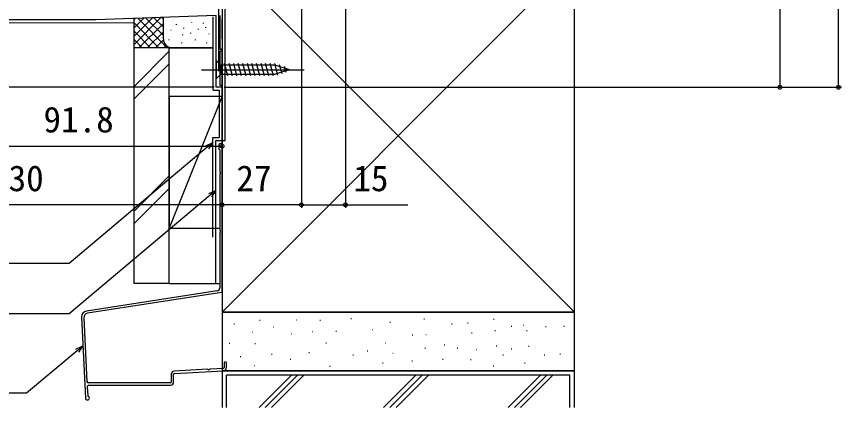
# Model space of a CAD drawing. Units: millimetres, scale not verified. Extents: x -525 to 525, y -782 to 778.
# Drawn here: x -147.8 to 133.2, y -178 to -44.9 of the extents above; entities that cross this region are included whole.
import ezdxf
from ezdxf.enums import TextEntityAlignment as Align

# ---------------------------------------------------------------- set-up
doc = ezdxf.new("R2010")
doc.units = ezdxf.units.MM
doc.header["$LTSCALE"] = 4
for name, color, linetype in [('0-2_YKK_11', 7, 'Continuous'), ('0-5_YKK_13', 4, 'Continuous'), ('0-7_YKK_D', 6, 'Continuous'), ('0-9_YSS_K', 3, 'Continuous'), ('0-A_YSS_KE', 3, 'Continuous')]:
    doc.layers.add(name, color=color, linetype=linetype)
doc.layers.add('0-4_YKK_12', color=2, linetype='Continuous', lineweight=18)
doc.styles.add('ＭＳ ゴシック', font='')
doc.styles.get('ＭＳ ゴシック').set_extended_font_data('MS Gothic')

msp = doc.modelspace()

# ---------------------------------------------------------------- linework, layer by layer
at = {"layer": '0-2_YKK_11'}
msp.add_lwpolyline([(-78.587, -44.518), (-78.587, -56.018), (-77.787, -56.018), (-77.787, -56.718), (-78.587, -56.718), (-78.587, -68.318), (-77.787, -68.318), (-77.787, -69.018), (-79.787, -69.018), (-79.787, -44.587), (-120.787, -46.018), (-167.787, -46.018)], dxfattribs=at)
at = {"layer": '0-4_YKK_12'}
for p, q in [((-77.787, -8.018), (-77.787, -69.018)), ((-184.596, -47.018), (-107.789, -47.018)), ((-79.787, -69.018), (-79.787, -47.018)), ((-79.787, -69.018), (-77.787, -69.018))]:
    msp.add_line(p, q, dxfattribs=at)
at = {"layer": '0-5_YKK_13'}
for p, q in [((-79.787, -59.922), (-79.787, -66.122)), ((-79.787, -59.922), (-78.237, -61.472)), ((-59.703, -61.472), (-78.237, -61.472)), ((-78.237, -61.472), (-78.237, -64.572)), ((-75.811, -65.122), (-76.936, -60.922)), ((-74.258, -65.122), (-75.383, -60.922)), ((-72.705, -65.122), (-73.83, -60.922)), ((-71.152, -65.122), (-72.277, -60.922)), ((-69.599, -65.122), (-70.724, -60.922)), ((-68.046, -65.122), (-69.171, -60.922)), ((-66.493, -65.122), (-67.619, -60.922)), ((-64.94, -65.122), (-66.066, -60.922)), ((-63.387, -65.122), (-64.513, -60.922)), ((-61.834, -65.122), (-62.96, -60.922)), ((-60.282, -65.122), (-61.407, -60.922)), ((-58.798, -64.863), (-59.854, -60.922)), ((-54.787, -63.022), (-59.703, -61.472)), ((-57.366, -64.412), (-58.18, -61.376)), ((-84.787, -63.022), (-49.787, -63.022)), ((-79.787, -66.122), (-78.237, -64.572)), ((-78.237, -64.572), (-59.703, -64.572)), ((-54.787, -63.022), (-59.703, -64.572)), ((-55.934, -63.96), (-56.483, -61.911))]:
    msp.add_line(p, q, dxfattribs=at)
at = {"layer": '0-7_YKK_D'}
for p, q in [((132.207, -69.018), (132.207, 63.982)), ((-35.787, 60.782), (-35.787, -110.018)), ((-50.787, 23.282), (-50.787, -110.018)), ((-50.787, 23.282), (-50.787, -110.018)), ((112.207, 23.982), (112.207, -69.018)), ((-80.487, -69.018), (-333.789, -69.018)), ((-77.787, -69.668), (-77.787, -110.018)), ((-77.787, -69.668), (-77.787, -90.018)), ((-77.787, -69.718), (-77.787, -110.018)), ((-77.087, -69.018), (133.207, -69.018)), ((-77.087, -69.018), (113.207, -69.018)), ((-169.587, -89.018), (-77.787, -89.018)), ((-77.787, -109.018), (-207.787, -109.018)), ((-50.787, -109.018), (-77.787, -109.018))]:
    msp.add_line(p, q, dxfattribs=at)
for points in [[(-80.888, -87.795), (-82.841, -89.435), (-129.926, -128.944), (-218.411, -128.944)], [(-83.28, -88.911), (-80.888, -87.795), (-82.402, -89.958)], [(-79.888, -104.093), (-81.841, -105.733), (-129.926, -146.081), (-218.411, -146.081)], [(-82.28, -105.209), (-79.888, -104.093), (-81.402, -106.256)], [(-50.787, -109.018), (-35.787, -109.018), (-14.51, -109.018)], [(-125.208, -157.026), (-127.162, -158.666), (-144.363, -173.099), (-225.882, -173.099)], [(-127.601, -158.142), (-125.208, -157.026), (-126.723, -159.189)]]:
    msp.add_lwpolyline(points, dxfattribs=at)
for centre in [(112.207, -69.018), (132.207, -69.018), (-77.787, -89.018), (-77.787, -109.018), (-77.787, -109.018), (-50.787, -109.018), (-50.787, -109.018), (-35.787, -109.018)]:
    msp.add_circle(centre, 0.637, dxfattribs=at)
at = {"layer": '0-9_YSS_K'}
for p, q in [((-77.787, -145.518), (42.213, -25.518)), ((-77.787, -25.518), (42.213, -145.518)), ((-107.789, -54.422), (-98.61, -45.244)), ((-107.789, -51.594), (-101.541, -45.346)), ((-107.789, -48.765), (-104.472, -45.449)), ((-107.789, -45.937), (-107.403, -45.551)), ((-107.789, -55.564), (-107.789, -45.564)), ((-107.789, -47.079), (-99.303, -55.564)), ((-106.519, -45.52), (-96.475, -55.564)), ((-106.102, -55.564), (-97.789, -47.251)), ((-103.786, -45.425), (-97.789, -51.422)), ((-101.053, -45.329), (-97.789, -48.594)), ((-98.32, -45.234), (-97.789, -45.765)), ((-97.789, -52.564), (-97.789, -45.215)), ((-93.463, -47.565), (-93.463, -47.765)), ((-88.19, -46.789), (-88.19, -46.989)), ((-84.273, -47.069), (-84.273, -47.269)), ((-77.789, -52.564), (-77.789, -45.564)), ((-107.789, -49.908), (-102.132, -55.564)), ((-103.274, -55.564), (-97.789, -50.079)), ((-95.293, -49.421), (-95.293, -49.621)), ((-90.954, -48.754), (-90.954, -48.954)), ((-88.495, -50.487), (-88.495, -50.687)), ((-85.947, -49.087), (-85.947, -49.287)), ((-83.44, -48.585), (-83.44, -48.785)), ((-107.789, -52.736), (-104.96, -55.564)), ((-100.446, -55.564), (-97.771, -52.89)), ((-95.961, -52.759), (-95.961, -52.959)), ((-91.288, -51.09), (-91.288, -51.29)), ((-86.948, -52.759), (-86.948, -52.959)), ((-82.275, -50.757), (-82.275, -50.957)), ((-94.789, -55.564), (-107.789, -55.564)), ((-97.617, -55.564), (-96.822, -54.77)), ((-95.789, -55.564), (-80.788, -55.564)), ((-80.789, -55.564), (-94.789, -55.564)), ((-91.621, -53.761), (-91.621, -53.961)), ((-83.106, -53.761), (-83.106, -53.961)), ((-77.789, -95.948), (-77.789, -55.564)), ((-95.789, -56.753), (-107.789, -68.753)), ((-107.789, -72.996), (-95.789, -60.996)), ((-95.789, -72.014), (-77.789, -72.014)), ((-95.789, -72.014), (-95.789, -117.014)), ((-77.789, -72.015), (-95.789, -117.014)), ((-77.789, -117.014), (-77.789, -72.014)), ((-95.789, -99.18), (-107.789, -111.18)), ((-95.789, -103.422), (-107.789, -115.422)), ((-95.789, -117.014), (-78.787, -117.014)), ((-95.789, -135.811), (-78.589, -135.811)), ((-65.038, -148.278), (-64.838, -148.278)), ((-52.605, -148.135), (-52.405, -148.135)), ((-44.459, -148.278), (-44.259, -148.278)), ((-33.884, -147.706), (-33.684, -147.706)), ((-9.019, -147.849), (-8.819, -147.849)), ((14.704, -147.992), (14.904, -147.992)), ((-73.755, -149.564), (-73.555, -149.564)), ((-60.322, -150.564), (-60.122, -150.564)), ((-26.601, -151.47), (-26.401, -151.47)), ((-20.594, -148.992), (-20.394, -148.992)), ((0.413, -149.564), (0.613, -149.564)), ((5.844, -149.135), (6.044, -149.135)), ((20.706, -150.278), (20.906, -150.278)), ((24.85, -149.993), (25.05, -149.993)), ((32.424, -150.421), (32.624, -150.421)), ((38.61, -150.316), (38.81, -150.316)), ((-67.573, -152.336), (-67.373, -152.336)), ((-54.301, -152.913), (-54.101, -152.913)), ((-47.032, -152.136), (-46.832, -152.136)), ((-39.008, -152.047), (-38.808, -152.047)), ((-13.02, -153.279), (-12.82, -153.279)), ((-8.423, -153.201), (-8.223, -153.201)), ((7.159, -152.624), (7.359, -152.624)), ((15.133, -151.85), (15.333, -151.85)), ((25.914, -151.759), (26.114, -151.759)), ((-75.327, -156.138), (-75.127, -156.138)), ((-66.61, -156.28), (-66.41, -156.28)), ((-42.459, -155.995), (-42.259, -155.995)), ((-22.166, -155.995), (-21.966, -155.995)), ((-2.159, -156.709), (-1.959, -156.709)), ((15.561, -156.995), (15.761, -156.995)), ((26.565, -157.138), (26.765, -157.138)), ((-60.937, -159.838), (-60.737, -159.838)), ((-48.241, -159.261), (-48.041, -159.261)), ((-33.237, -160.126), (-33.037, -160.126)), ((-28.311, -158.71), (-28.111, -158.71)), ((-19.676, -159.549), (-19.476, -159.549)), ((-8.733, -157.852), (-8.533, -157.852)), ((2.271, -157.852), (2.471, -157.852)), ((8.845, -158.281), (9.045, -158.281)), ((17.835, -160.126), (18.035, -160.126)), ((20.706, -157.995), (20.906, -157.995)), ((31.973, -160.126), (32.173, -160.126)), ((37.283, -159.71), (37.483, -159.71)), ((-71.613, -160.703), (-71.413, -160.703)), ((-54.606, -161.568), (-54.406, -161.568)), ((-23.166, -162.854), (-22.966, -162.854)), ((-13.163, -162.14), (-12.963, -162.14)), ((-2.652, -161.569), (-2.452, -161.569)), ((6.844, -161.711), (7.044, -161.711)), ((25.279, -162.854), (25.479, -162.854)), ((-66.896, -163.712), (-66.696, -163.712)), ((-41.172, -163.997), (-40.972, -163.997)), ((14.561, -163.854), (14.761, -163.854)), ((-76.287, -178.008), (-76.287, -167.018)), ((40.713, -167.018), (-76.287, -167.018)), ((-65.177, -178.008), (-54.188, -167.018)), ((-63.056, -178.008), (-52.066, -167.018)), ((-60.934, -178.008), (-49.945, -167.018)), ((-11.761, -167.018), (-22.751, -178.008)), ((-20.629, -178.008), (-9.64, -167.018)), ((-7.519, -167.018), (-18.508, -178.008)), ((19.676, -178.008), (30.665, -167.018)), ((21.797, -178.008), (32.786, -167.018)), ((23.918, -178.008), (34.908, -167.018)), ((40.713, -178.008), (40.713, -167.018))]:
    msp.add_line(p, q, dxfattribs=at)
msp.add_arc((-94.789, -52.564), 3, 180, 270, dxfattribs=at)
at = {"layer": '0-A_YSS_KE'}
for p, q in [((-76.788, -87.15), (-76.788, 22.982)), ((-80.776, -70.016), (-80.776, -45.016)), ((-80.787, -70.018), (-80.787, -50.018)), ((-107.789, -135.811), (-107.789, -55.564)), ((-80.787, -70.018), (-78.787, -70.018)), ((-80.888, -86.148), (-78.776, -86.148)), ((-80.888, -120.016), (-80.888, -86.148)), ((-79.888, -87.15), (-76.788, -87.15)), ((-79.888, -135.81), (-79.888, -87.15)), ((-78.887, -88.7), (-78.887, -89.95)), ((-77.787, -138.578), (-77.787, -88.7)), ((-78.587, -90.337), (-78.587, -97.691)), ((-78.587, -98.608), (-78.587, -117.691)), ((-78.587, -118.608), (-78.587, -137.292)), ((-95.789, -135.811), (-107.789, -135.811)), ((-79.434, -138.281), (-124.005, -145.174)), ((-78.041, -138.875), (-123.616, -145.923)), ((-125.697, -147.25), (-124.318, -174.832)), ((-124.885, -147.481), (-123.801, -169.16)), ((-77.087, -162.835), (-77.087, -164.394)), ((-76.287, -164.394), (-76.287, -162.835)), ((-82.823, -164.997), (-94.048, -165.621)), ((-94.004, -166.419), (-77.326, -165.493)), ((-77.371, -164.694), (-81.785, -164.939)), ((-77.787, -165.518), (-77.787, -178.008)), ((42.213, -165.518), (-77.787, -165.518)), ((42.213, -178.008), (42.213, -165.518)), ((-95.087, -166.719), (-95.087, -169.335)), ((-94.287, -169.335), (-94.287, -166.719)), ((-123.711, -170.96), (-123.562, -173.942)), ((-95.387, -169.635), (-123.301, -169.635)), ((-123.211, -170.435), (-95.387, -170.435)), ((-123.637, -175.45), (-123.669, -175.45))]:
    msp.add_line(p, q, dxfattribs=at)
for points in [[(-80.787, 11.449), (-80.787, -8.552), (-79.042, -8.552), (-79.042, -63.552)], [(-95.789, -135.811), (-95.789, -55.564), (-107.789, -55.564)], [(-80.776, -70.016), (-78.776, -70.016), (-78.776, -86.148)]]:
    msp.add_lwpolyline(points, dxfattribs=at)
for points in [[(42.213, -145.518), (42.213, -25.518), (-77.787, -25.518), (-77.787, -145.518)], [(42.213, -165.518), (42.213, -145.518), (-77.787, -145.518), (-77.787, -165.518)]]:
    msp.add_lwpolyline(points, close=True, dxfattribs=at)
for centre, radius, start, end in [((-78.337, -88.7), 0.55, 359.99998, 180.00167), ((-78.687, -89.95), 0.2, 179.99694, 255.51968), ((-78.787, -90.337), 0.2, 360, 75.52165), ((-78.387, -97.691), 0.2, 180.00003, 246.42147), ((-78.587, -98.15), 0.3, 293.57987, 66.42007), ((-78.387, -98.608), 0.2, 113.57855, 179.99998), ((-78.387, -117.691), 0.2, 180.00003, 246.42147), ((-78.587, -118.15), 0.3, 293.57987, 66.42007), ((-78.387, -118.608), 0.2, 113.57855, 179.99998), ((-79.587, -137.292), 1, 278.79177, 359.99996), ((-78.087, -138.578), 0.3, 278.79177, 0.00003), ((-123.7, -147.151), 2, 98.79177, 182.86244), ((-123.387, -147.406), 1.5, 98.79177, 182.86244), ((-76.687, -162.835), 0.4, 0, 180), ((-93.987, -166.719), 1.1, 93.17993, 180), ((-82.806, -165.296), 0.3, 33.17993, 93.17993), ((-82.304, -164.968), 0.3, 213.17993, 333.17993), ((-81.768, -165.239), 0.3, 93.17993, 153.17993), ((-77.387, -164.394), 0.3, 273.17993, 360), ((-77.387, -164.394), 1.1, 273.17993, 360), ((-93.987, -166.719), 0.3, 93.17993, 180), ((-123.301, -169.135), 0.5, 182.86244, 270.00009), ((-123.211, -170.935), 0.5, 90.00009, 182.86244), ((-95.387, -169.335), 1.1, 270, 360), ((-95.387, -169.335), 0.3, 270, 360), ((-123.262, -173.927), 0.3, 182.86244, 246.73494), ((-123.637, -174.8), 0.65, 0.00003, 66.73494), ((-123.669, -174.8), 0.65, 182.86244, 270), ((-123.637, -174.8), 0.65, 270, 0.00003)]:
    msp.add_arc(centre, radius, start, end, dxfattribs=at)

# ---------------------------------------------------------------- texts
at = {"layer": '0-7_YKK_D', "style": 'ＭＳ ゴシック'}
for s, p in [('91.8', (-138.619, -87.018)), ('130', (-156.492, -107.018)), ('27', (-72.912, -107.018)), ('15', (-33.078, -107.018))]:
    msp.add_text(s, height=8.798, dxfattribs=at).set_placement(p, align=Align.BOTTOM_LEFT)

doc.saveas('drawing.dxf')
